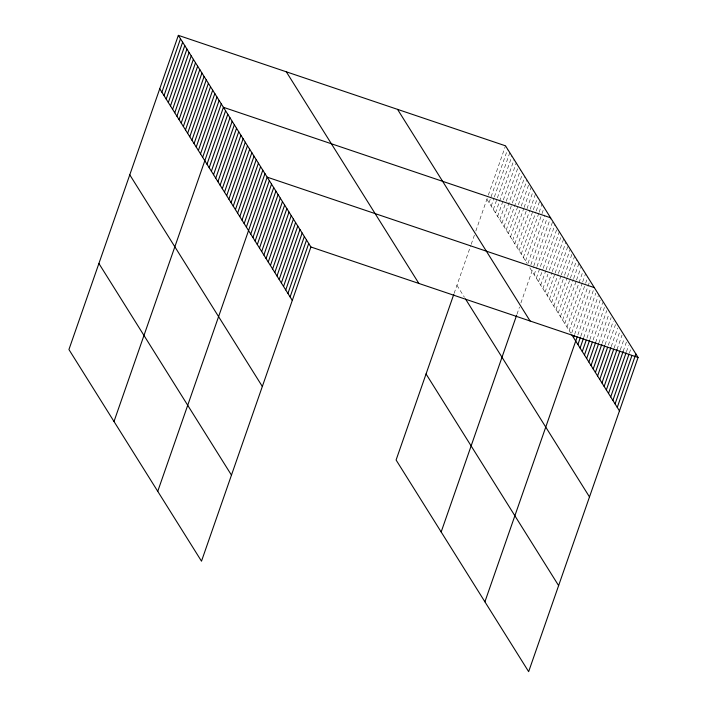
<?xml version="1.0" encoding="UTF-8"?>
<svg xmlns="http://www.w3.org/2000/svg" width="707" height="707" viewBox="0 0 707 707"><rect width="100%" height="100%" fill="white"/><g stroke="black" fill="none" stroke-linecap="round" stroke-linejoin="round"><path stroke-width="0.53" stroke-dasharray="3.54 2.65" d="M454.124 293.361L470.844 245.347M471.207 244.322L474.415 235.104M475.838 231.003L487.971 196.166M488.334 195.132L505.505 145.819M489.05 202.67L507.653 149.248M491.197 206.099L494.052 197.88M494.414 196.855L509.8 152.668M493.336 209.528L511.948 156.097M495.483 212.948L514.095 159.526M497.631 216.377L502.995 200.965M503.357 199.94L516.234 162.946M499.778 219.806L505.858 202.335M506.221 201.309L518.381 166.375M501.926 223.235L520.529 169.804M504.073 226.655L511.939 204.058M512.301 203.024L522.676 173.233M506.212 230.084L524.824 176.653M508.36 233.513L518.028 205.772M518.381 204.738L526.971 180.082M510.507 236.942L520.882 207.142M521.245 206.117L529.119 183.511M512.655 240.362L523.746 208.512M524.108 207.487L531.257 186.94M514.802 243.791L533.405 190.36M516.95 247.22L529.826 210.226M530.188 209.201L535.553 193.789M519.097 250.64L537.7 197.218M521.236 254.069L535.906 211.941M536.268 210.916L539.848 200.647M523.383 257.498L538.769 213.32M539.132 212.286L541.995 204.067M525.531 260.927L541.633 214.689M541.995 213.664L544.134 207.496M528.032 263.322L544.85 215.034M530.895 264.692L546.997 218.454M516.985 314.226L519.486 307.059M520.909 302.958L533.405 267.096M533.758 266.071L550.576 217.774M534.156 274.696L536.666 267.502M537.02 266.477L552.768 221.264M536.348 278.187L554.951 224.755M538.531 281.678L542.826 269.349M543.188 268.324L557.143 228.255M540.722 285.168L545.733 270.79M546.087 269.756L559.325 231.746M542.905 288.668L547.916 274.281M549.348 270.171L561.517 235.237M545.097 292.159L551.893 272.637M552.247 271.603L563.7 238.727M547.28 295.65L554.792 274.069M555.154 273.043L565.892 242.218M549.472 299.141L558.053 274.484M558.415 273.45L568.074 245.709M551.654 302.631L560.96 275.916M561.314 274.89L570.266 249.2M553.846 306.122L564.221 276.331M564.575 275.297L572.449 252.699M556.029 309.613L567.12 277.763M567.482 276.737L574.632 256.19M558.221 313.113L570.028 279.203M570.381 278.178L576.824 259.681M560.404 316.603L573.289 279.61M573.642 278.585L579.006 263.172M562.595 320.094L576.187 281.05M576.55 280.025L581.198 266.663M564.778 323.585L583.381 270.154M566.97 327.076L582.356 282.897M582.709 281.872L585.573 273.644M569.153 330.567L585.255 284.329M585.617 283.304L587.756 277.144M571.698 333.032L589.231 282.685M574.605 334.473L590.698 288.235M577.866 334.879L593.96 288.642M580.765 336.32L595.789 293.166M583.664 337.752L598.334 295.632M586.925 338.167L600.163 300.148M589.832 339.599L602.709 302.614M593.093 340.014L604.538 307.13M595.639 342.48L606.73 310.62M598.9 342.886L608.913 314.12M602.161 343.293L611.104 317.611M605.059 344.733L613.287 321.102M608.32 345.14L615.479 324.593M611.228 346.58L617.662 328.083M614.127 348.021L619.853 331.574M617.034 349.452L622.036 335.065M620.295 349.859L624.228 338.565M623.194 351.299L626.411 342.055M626.455 351.706L628.603 345.546M629.354 353.147L630.785 349.037M486.902 199.25L527.139 263.49M529.826 267.776L570.796 333.191M456.934 285.301L464.446 297.293"/><path stroke-width="1.06" d="M178.35 35.35L68.933 349.541L201.495 561.181L310.903 246.99L178.35 35.35L505.505 145.819L638.067 357.459L528.65 671.65L396.097 460.01L453.779 294.368M161.885 92.202L180.497 38.779M164.033 95.631L182.636 42.199M166.18 99.06L184.783 45.628M168.328 102.488L186.931 49.057M170.475 105.909L189.078 52.486M172.614 109.338L191.226 55.906M174.762 112.766L193.373 59.335M176.909 116.195L195.521 62.764M179.057 119.616L197.66 66.193M181.204 123.045L199.807 69.613M183.352 126.473L201.955 73.042M185.499 129.894L204.102 76.471M187.638 133.323L206.25 79.9M189.785 136.751L208.397 83.32M191.933 140.18L210.536 86.749M194.08 143.601L212.683 90.178M196.228 147.029L214.831 93.598M198.375 150.458L216.978 97.027M200.523 153.887L219.126 100.456M202.662 157.308L221.273 103.885M114.004 421.496L223.421 107.305L550.576 217.774M207.001 164.227L225.604 110.796M209.184 167.718L227.795 114.295M211.375 171.209L229.978 117.786M213.558 174.709L232.17 121.277M215.75 178.199L234.353 124.768M217.933 181.69L236.545 128.259M220.124 185.181L238.727 131.749M222.307 188.672L240.919 135.249M224.499 192.163L243.102 138.74M226.682 195.653L245.294 142.231M228.874 199.153L247.477 145.722M231.056 202.644L249.668 149.212M233.248 206.135L251.851 152.703M235.431 209.625L254.043 156.194M237.623 213.116L256.226 159.694M239.806 216.607L258.417 163.184M241.997 220.107L260.6 166.675M244.18 223.598L262.792 170.166M246.372 227.088L264.975 173.657M157.749 491.338L267.158 177.148L594.322 287.616M250.746 234.07L269.349 180.639M252.929 237.561L271.532 184.138M255.121 241.052L273.724 187.629M257.304 244.551L275.907 191.12M259.496 248.042L278.098 194.611M261.678 251.533L280.281 198.101M263.87 255.024L282.473 201.592M266.053 258.515L284.656 205.083M268.245 262.005L286.848 208.583M270.428 265.496L289.03 212.073M272.619 268.996L291.222 215.564M274.802 272.487L293.405 219.055M276.994 275.977L295.597 222.546M279.177 279.468L297.78 226.037M281.368 282.959L299.971 229.528M283.551 286.45L302.154 233.027M285.743 289.941L304.346 236.518M287.926 293.44L306.529 240.009M290.117 296.931L308.72 243.5M441.168 531.964L516.631 315.251M573.527 337.557L574.243 335.498M484.905 601.807L577.151 336.939M577.902 344.539L580.412 337.345M580.093 348.03L583.31 338.786M582.276 351.52L586.209 340.217M584.468 355.011L589.47 340.633M586.651 358.502L592.378 342.064M588.843 362.002L595.639 342.48M591.025 365.492L598.537 343.911M593.217 368.983L601.798 344.327M595.4 372.474L604.706 345.758M597.592 375.965L607.605 347.199M599.775 379.456L610.866 347.605M601.966 382.947L613.773 349.046M604.149 386.446L617.034 349.452M606.341 389.937L619.933 350.893M608.524 393.428L623.194 351.299M610.715 396.919L626.093 352.74M612.898 400.409L629 354.172M615.081 403.9L631.899 355.612M617.273 407.391L635.876 353.968M310.903 246.99L638.067 357.459M571.883 334.932L619.456 410.891M397.546 109.364L530.1 321.005M465.515 299.008L589.497 496.941M286.308 71.805L418.871 283.445M426.056 373.959L558.618 585.599M159.738 88.782L292.3 300.422M129.779 174.832L262.332 386.473M98.9 263.49L231.463 475.131"/></g></svg>
